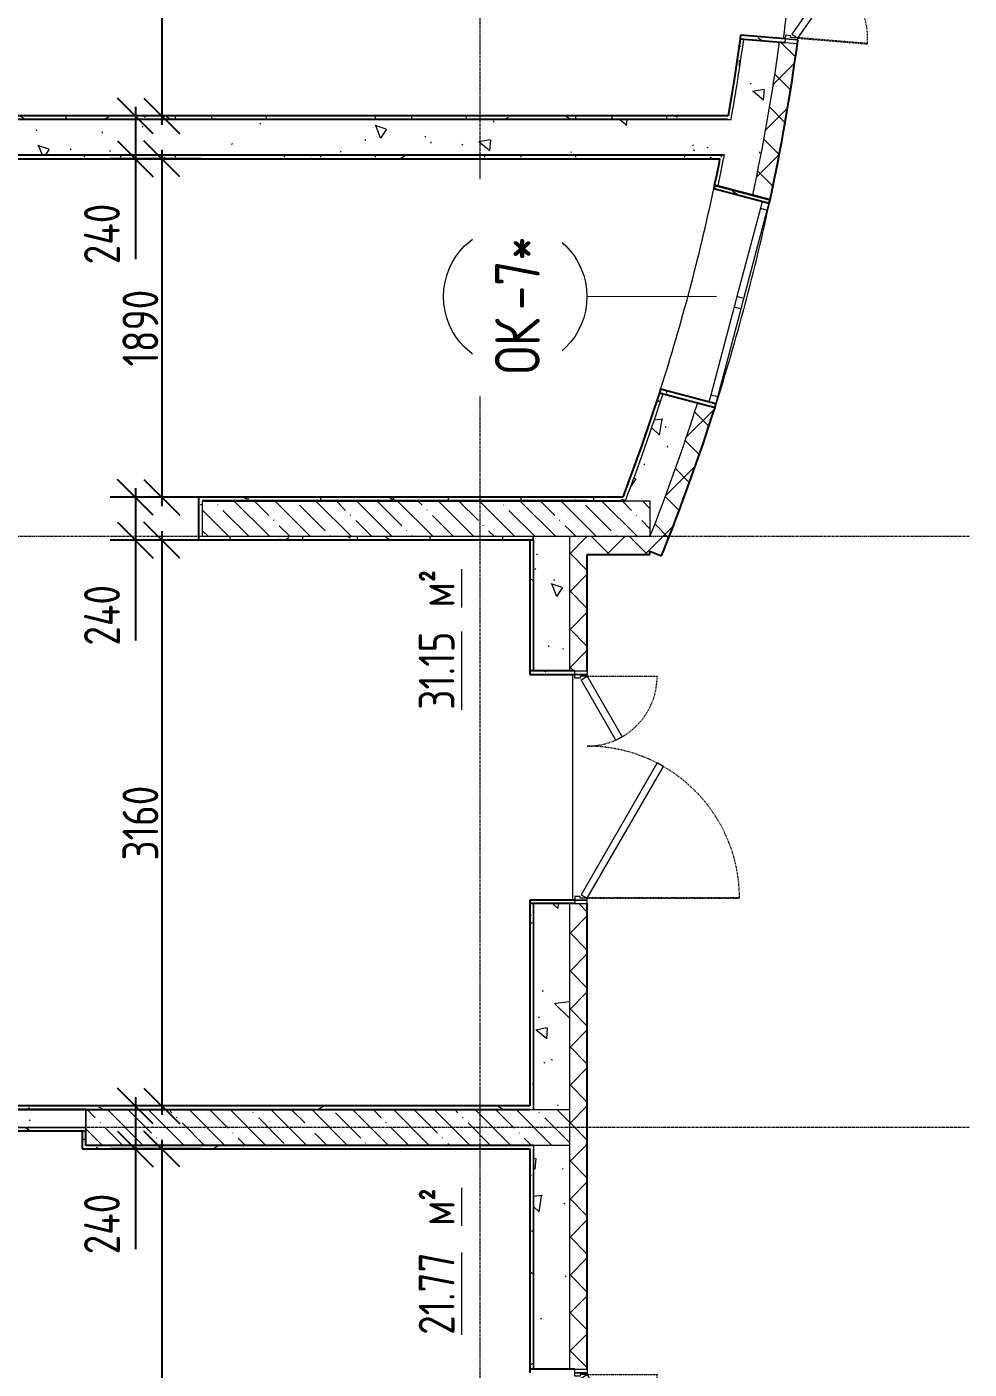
# Model space of a CAD drawing. Header units: millimetres. Extents: x -11854 to 4360091, y -19344 to 4989148.
# Drawn here: x 19633 to 24894, y 46212 to 53710 of the extents above; entities that cross this region are included whole.
import ezdxf

# ---------------------------------------------------------------- set-up
doc = ezdxf.new("R2010")
doc.units = ezdxf.units.MM
doc.linetypes.add('Линия сетки', pattern=[22.225, 12.7, -3.175, 3.175, -3.175])
doc.linetypes.add('Штрих', pattern=[6.35, 3.175, -3.175])
doc.layers.get('0').update_dxf_attribs({"color": 254})
doc.layers.get('Defpoints').update_dxf_attribs({"color": 254})
for name, color, linetype, lineweight in [('A-ANNO-DIMS', 254, 'Continuous', 9), ('A-AREA-IDEN', 254, 'Continuous', 9), ('A-DOOR', 254, 'Continuous', 9), ('A-DOOR-FRAM', 254, 'Continuous', 18), ('A-FLOR', 254, 'Continuous', 9), ('A-GLAZ', 254, 'Continuous', 9), ('A-GLAZ-IDEN', 254, 'Continuous', 9), ('A-WALL', 254, 'Continuous', 9), ('S-GRID', 254, 'Continuous', 9)]:
    doc.layers.add(name, color=color, linetype=linetype, lineweight=lineweight)
doc.styles.add('ISOCPEUR', font='isocpeur.ttf', dxfattribs={"width": 0.8, "height": 200})
doc.styles.add('ISOCPEUR_1', font='isocpeur.ttf', dxfattribs={"width": 0.8, "height": 250})
doc.styles.add('ISOCPEUR_B', font='', dxfattribs={"width": 0.8, "height": 200})
doc.styles.add('ISOCPEUR_B_1', font='', dxfattribs={"width": 0.8, "height": 200})
doc.styles.get('ISOCPEUR_B').set_extended_font_data('ISOCPEUR', bold=True)
doc.styles.get('ISOCPEUR_B_1').set_extended_font_data('ISOCPEUR', bold=True)
doc.dimstyles.new('2_0_мм_ISOCPEUR', dxfattribs={"dimscale": 304.8, "dimtxt": 199.196235, "dimasz": 0.656168, "dimexe": 0.459318, "dimexo": 0.625, "dimgap": 0.065617, "dimtad": 1, "dimdec": 0, "dimtxsty": 'ISOCPEUR', "dimblk1": 'OBLIQUE', "dimblk2": 'OBLIQUE', "dimsah": 1, "dimcen": 2.5, "dimdle": 0.164042, "dimazin": 3, "dimtfac": 1, "dimtix": 1, "dimtmove": 0, "dimatfit": 3, "dimfxl": 0.787402, "dimfxlon": 1, "dimtvp": 1, "dimarcsym": 2})
doc.dimstyles.new('2_0_мм_ISOCPEUR_1', dxfattribs={"dimscale": 304.8, "dimtxt": 199.196235, "dimasz": 0.656168, "dimexe": 0.459318, "dimexo": 0.625, "dimgap": 0.065617, "dimtad": 1, "dimdec": 0, "dimtxsty": 'ISOCPEUR', "dimblk1": 'OBLIQUE', "dimblk2": 'OBLIQUE', "dimsah": 1, "dimcen": 2.5, "dimdle": 0.164042, "dimazin": 3, "dimtfac": 1, "dimtix": 1, "dimtmove": 1, "dimatfit": 3, "dimfxl": 0.787402, "dimfxlon": 1, "dimtvp": 1, "dimarcsym": 2})
pattern_1 = [(140, (23408.74, 513535.3), (63.7558, 728.7365), [76.2, -838.2]), (85, (23408.74, 513535.3), (-764.2276, -140.9716), [60.96, -670.56]), (190.451, (23414.05, 513596.05), (-700.4668, 587.77), [64.76, -712.36]), (136.184, (23205.5, 513535.3), (168.171, 1084.3162), [114.3, -1257.3]), (186.636, (23219.6, 513625.7), (-989.7098, 949.61), [97.14, -1068.54]), (81.184, (23205.5, 513535.3), (-989.7012, 949.6206), [91.44, -1005.84]), (111, (23256.34, 513636.9), (409.0606, 606.4579), [76.2, -838.2]), (56, (23256.34, 513636.9), (-736.7529, 247.2083), [60.96, -670.56]), (161.451, (23290.4, 513687.46), (-327.6855, 853.6683), [64.76, -712.36]), (127.5, (23408.74, 513535.32), (-338.22012, 12.3547), [6.706, -655.726, 6.706, -674.014, -673.1]), (127.5, (23408.74, 513535.32), (-338.22012, 12.3547), [-1343.152, 6.706, -666.394]), (97.5, (23408.74, 513535.32), (-400.72213, 267.27887), [6.706, -381.406, 6.706, -640.486, -256.54]), (97.5, (23408.74, 513535.32), (-400.72213, 267.27887), [-1035.304, 6.706, -249.834]), (57.5, (23408.74, 513308.76), (22.91534, 542.36333), [6.706, -247.294, 6.706, -1837.334]), (57.5, (23408.74, 513308.76), (22.91534, 542.36333), [-260.706, -785.774, 6.706, -1044.854]), (47.5, (23408.74, 513207.16), (-101.7071, 592.51696), [6.706, -323.494, 6.706, -1266.342]), (47.5, (23408.74, 513207.16), (-101.7071, 592.51696), [-336.906, -519.582, 6.706, -740.054])]
pattern_2 = [(135, (23408.74, 513535.32), (-106.066017, -106.066017), []), (225, (23408.74, 513535.32), (106.066017, -106.066017), [])]
pattern_3 = [(135, (23408.74, 513535.32), (-114.04925, -114.04925), []), (135, (23408.74, 513649.37), (-114.04925, -114.04925), [201.612, -40.322, 3.353, -36.97])]
pattern_4 = [(90, (23408.74, 513535.32), (-101.6, 406.4), [33.528, -271.272, 33.528, -271.272, -1625.6]), (90, (23408.74, 513535.32), (-101.6, 406.4), [-609.6, 33.528, -576.072, 33.528, -271.272, -711.2]), (90, (23408.74, 513535.32), (-101.6, 406.4), [-1524, 33.528, -169.672, 33.528, -474.472]), (210, (23357.94, 513687.72), (-301.152724, -291.18818), [33.528, -271.272, 33.528, -1896.872]), (210, (23357.94, 513687.72), (-301.152724, -291.18818), [-338.328, -271.272, 33.528, -576.072, -1016]), (210, (23357.94, 513687.72), (-301.152724, -291.18818), [-1219.2, 33.528, -271.272, 33.528, -677.672]), (210, (23357.94, 513687.72), (-301.152724, -291.18818), [-1557.528, -169.672, 33.528, -474.472]), (330, (23154.74, 513738.52), (402.752724, -115.21182), [33.528, -271.272, 33.528, -1896.872]), (330, (23154.74, 513738.52), (402.752724, -115.21182), [-338.328, -271.272, 33.528, -576.072, -1016]), (330, (23154.74, 513738.52), (402.752724, -115.21182), [-1219.2, 33.528, -271.272, 33.528, -677.672]), (330, (23154.74, 513738.52), (402.752724, -115.21182), [-1557.528, -169.672, 33.528, -474.472])]

# ---------------------------------------------------------------- blocks, each defined once
blk = doc.blocks.new('Окно 1800х800 - ОК 1200Х1800_ОК-3_1 _ВНУТРЕННИЕ ОКНА_ EI 31-7441161-1Д')
at = {"layer": 'A-GLAZ', "lineweight": 18}
for p, q in [((-415, 150), (-455, 150)), ((-415, 110), (-415, 150)), ((705, 150), (665, 150)), ((665, 150), (665, 110)), ((-455, 110), (-415, 110)), ((665, 110), (705, 110))]:
    blk.add_line(p, q, dxfattribs=at)
at = {"layer": 'A-GLAZ'}
for p, q in [((-415, 110), (-415, 150)), ((95, 150), (-415, 150)), ((155, 150), (95, 150)), ((95, 150), (95, 110)), ((665, 150), (155, 150)), ((155, 110), (155, 150)), ((665, 150), (665, 110)), ((-415, 110), (95, 110)), ((95, 110), (155, 110)), ((155, 110), (665, 110))]:
    blk.add_line(p, q, dxfattribs=at)
blk = doc.blocks.new('Дверь_Двупольная_внутренняя ПВХ профиль - Дверной блок наружный металлический остекленный ДНМО 24х13 Л-6073768-1Д')
at = {"layer": 'A-DOOR', "linetype": 'Штрих'}
for p, q in [((618, 1000), (618, 150)), ((-618, 540), (-618, 150))]:
    blk.add_line(p, q, dxfattribs=at)
at = {"layer": 'A-DOOR'}
for p, q in [((620, 1000), (618, 1000)), ((-620, 540), (-618, 540)), ((-650, 150), (-630, 150)), ((-650, 80), (-650, 150)), ((-630, 150), (-630, 80)), ((-618, 150), (-620, 150)), ((618, 150), (620, 150)), ((650, 150), (630, 150)), ((630, 150), (630, 80)), ((650, 80), (650, 150)), ((-630, 80), (-650, 80)), ((630, 80), (650, 80))]:
    blk.add_line(p, q, dxfattribs=at)
at = {"layer": 'A-DOOR', "linetype": 'Штрих', "lineweight": 18}
for p, q in [((620, 150), (620, 1000)), ((-620, 150), (-620, 540))]:
    blk.add_line(p, q, dxfattribs=at)
at = {"layer": 'A-DOOR', "lineweight": 18}
for p, q in [((-116.1, 575), (-136.1, 540.4)), ((-136.1, 540.4), (600, 115.4)), ((620, 150), (-116.1, 575)), ((-620, 150), (-282.3, 345)), ((-262.3, 310.4), (-600, 115.4)), ((-282.3, 345), (-262.3, 310.4)), ((-600, 115.4), (-620, 150)), ((600, 115.4), (620, 150))]:
    blk.add_line(p, q, dxfattribs=at)
at = {"layer": 'A-DOOR', "linetype": 'Штрих'}
for centre, radius, start, end in [((620, 150), 850, 90, 180), ((-620, 150), 390, 360, 90)]:
    blk.add_arc(centre, radius, start, end, dxfattribs=at)
at = {"layer": 'A-DOOR-FRAM'}
for p, q in [((-630, 150), (-620, 150)), ((-630, 80), (-630, 150)), ((-620, 150), (-620, 110)), ((630, 150), (620, 150)), ((620, 150), (620, 110)), ((630, 80), (630, 150)), ((-610, 80), (-630, 80)), ((-620, 110), (-610, 110)), ((-610, 110), (-610, 80)), ((620, 110), (610, 110)), ((610, 110), (610, 80)), ((610, 80), (630, 80))]:
    blk.add_line(p, q, dxfattribs=at)
blk = doc.blocks.new('Дверь_Двупольная_внутренняя ПВХ профиль - Дверной блок наружный металлический остекленный ДНМО 24х13-6796592-1Д')
at = {"layer": 'A-DOOR'}
for p, q in [((-630, -80), (-650, -80)), ((-650, -80), (-650, -150)), ((-630, -150), (-630, -80)), ((630, -150), (630, -80)), ((630, -80), (650, -80)), ((650, -80), (650, -150)), ((-650, -150), (-630, -150)), ((-618, -150), (-620, -150)), ((618, -150), (620, -150)), ((650, -150), (630, -150)), ((-620, -540), (-618, -540)), ((620, -1000), (618, -1000))]:
    blk.add_line(p, q, dxfattribs=at)
at = {"layer": 'A-DOOR', "lineweight": 18}
for p, q in [((-600, -115.4), (-620, -150)), ((-262.3, -310.4), (-600, -115.4)), ((-136.1, -540.4), (600, -115.4)), ((600, -115.4), (620, -150)), ((-620, -150), (-282.3, -345)), ((620, -150), (-116.1, -575)), ((-282.3, -345), (-262.3, -310.4)), ((-116.1, -575), (-136.1, -540.4))]:
    blk.add_line(p, q, dxfattribs=at)
at = {"layer": 'A-DOOR', "linetype": 'Штрих', "lineweight": 18}
for p, q in [((-620, -150), (-620, -540)), ((620, -150), (620, -1000))]:
    blk.add_line(p, q, dxfattribs=at)
at = {"layer": 'A-DOOR', "linetype": 'Штрих'}
for p, q in [((-618, -540), (-618, -150)), ((618, -1000), (618, -150))]:
    blk.add_line(p, q, dxfattribs=at)
for centre, radius, start, end in [((-620, -150), 390, 270, 0), ((620, -150), 850, 180, 270)]:
    blk.add_arc(centre, radius, start, end, dxfattribs=at)
at = {"layer": 'A-DOOR-FRAM'}
for p, q in [((-630, -80), (-630, -150)), ((-610, -80), (-630, -80)), ((-620, -150), (-620, -110)), ((-620, -110), (-610, -110)), ((-610, -110), (-610, -80)), ((610, -80), (630, -80)), ((610, -110), (610, -80)), ((620, -110), (610, -110)), ((620, -150), (620, -110)), ((630, -80), (630, -150)), ((-630, -150), (-620, -150)), ((630, -150), (620, -150))]:
    blk.add_line(p, q, dxfattribs=at)
blk = doc.blocks.new('_Oblique')
at = {"color": 0, "linetype": 'ByBlock', "lineweight": -2}
blk.add_line((-0.5, -0.5), (0.5, 0.5), dxfattribs=at)
blk = doc.blocks.new('*D674')
at = {"layer": 'A-ANNO-DIMS', "color": 0, "lineweight": -2, "transparency": 16777216}
for p, q in [((20387.2, 55292.4), (20387.2, 53162.4)), ((20608.1, 55242.4), (20247.2, 55242.4)), ((20608.1, 53212.4), (20247.2, 53212.4))]:
    blk.add_line(p, q, dxfattribs=at)
at = {"layer": 'Defpoints', "color": 0, "transparency": 16777216}
for p in [(20627.2, 55242.4), (20387.2, 53212.4), (20627.2, 53212.4)]:
    blk.add_point(p, dxfattribs=at)
at = {"layer": 'A-ANNO-DIMS', "color": 0, "lineweight": -2, "transparency": 16777216, "xscale": 200, "yscale": 200, "zscale": 200}
for p, rotation in [((20387.2, 55242.4), 90), ((20387.2, 53212.4), 270)]:
    blk.add_blockref('_Oblique', p, dxfattribs=dict(at, rotation=rotation))
at = {"layer": 'A-ANNO-DIMS', "color": 0, "transparency": 16777216, "insert": (20267.2, 54227.4), "char_height": 200, "width": 533.233, "attachment_point": 5, "rotation": 90, "style": 'ISOCPEUR'}
blk.add_mtext('\\A1;2030', dxfattribs=at)
blk = doc.blocks.new('*D675')
at = {"layer": 'A-ANNO-DIMS', "color": 0, "lineweight": -2, "transparency": 16777216}
for p, q in [((20239.2, 53262.4), (20239.2, 52972.4)), ((20608.1, 53212.4), (20099.2, 53212.4)), ((20608.1, 52972.4), (20099.2, 52972.4)), ((20239.2, 52972.4), (20239.2, 52412.4))]:
    blk.add_line(p, q, dxfattribs=at)
at = {"layer": 'Defpoints', "color": 0, "transparency": 16777216}
for p in [(20627.2, 53212.4), (20239.2, 52972.4), (20627.2, 52972.4)]:
    blk.add_point(p, dxfattribs=at)
at = {"layer": 'A-ANNO-DIMS', "color": 0, "lineweight": -2, "transparency": 16777216, "xscale": 200, "yscale": 200, "zscale": 200}
for p, rotation in [((20239.2, 53212.4), 90), ((20239.2, 52972.4), 270)]:
    blk.add_blockref('_Oblique', p, dxfattribs=dict(at, rotation=rotation))
at = {"layer": 'A-ANNO-DIMS', "color": 0, "transparency": 16777216, "insert": (19952.6, 52383.3), "char_height": 200, "width": 418.312, "attachment_point": 1, "rotation": 90, "line_spacing_factor": 1.149209, "style": 'ISOCPEUR'}
blk.add_mtext('\\A1;240', dxfattribs=at)
blk = doc.blocks.new('*D676')
at = {"layer": 'A-ANNO-DIMS', "color": 0, "lineweight": -2, "transparency": 16777216}
for p, q in [((20387.2, 53022.4), (20387.2, 51032.4)), ((20608.1, 52972.4), (20247.2, 52972.4)), ((20608.1, 51082.4), (20247.2, 51082.4))]:
    blk.add_line(p, q, dxfattribs=at)
at = {"layer": 'Defpoints', "color": 0, "transparency": 16777216}
for p in [(20627.2, 52972.4), (20387.2, 51082.4), (20627.2, 51082.4)]:
    blk.add_point(p, dxfattribs=at)
at = {"layer": 'A-ANNO-DIMS', "color": 0, "lineweight": -2, "transparency": 16777216, "xscale": 200, "yscale": 200, "zscale": 200}
for p, rotation in [((20387.2, 52972.4), 90), ((20387.2, 51082.4), 270)]:
    blk.add_blockref('_Oblique', p, dxfattribs=dict(at, rotation=rotation))
at = {"layer": 'A-ANNO-DIMS', "color": 0, "transparency": 16777216, "insert": (20267.2, 52027.4), "char_height": 200, "width": 496.458, "attachment_point": 5, "rotation": 90, "style": 'ISOCPEUR'}
blk.add_mtext('\\A1;1890', dxfattribs=at)
blk = doc.blocks.new('*D677')
at = {"layer": 'A-ANNO-DIMS', "color": 0, "lineweight": -2, "transparency": 16777216}
for p, q in [((20608.1, 51082.4), (20099.2, 51082.4)), ((20239.2, 51132.4), (20239.2, 50842.4)), ((20608.1, 50842.4), (20099.2, 50842.4)), ((20239.2, 50842.4), (20239.2, 50282.4))]:
    blk.add_line(p, q, dxfattribs=at)
at = {"layer": 'Defpoints', "color": 0, "transparency": 16777216}
for p in [(20627.2, 51082.4), (20239.2, 50842.4), (20627.2, 50842.4)]:
    blk.add_point(p, dxfattribs=at)
at = {"layer": 'A-ANNO-DIMS', "color": 0, "lineweight": -2, "transparency": 16777216, "xscale": 200, "yscale": 200, "zscale": 200}
for p, rotation in [((20239.2, 51082.4), 90), ((20239.2, 50842.4), 270)]:
    blk.add_blockref('_Oblique', p, dxfattribs=dict(at, rotation=rotation))
at = {"layer": 'A-ANNO-DIMS', "color": 0, "transparency": 16777216, "insert": (19952.6, 50253.3), "char_height": 200, "width": 418.312, "attachment_point": 1, "rotation": 90, "line_spacing_factor": 1.149209, "style": 'ISOCPEUR'}
blk.add_mtext('\\A1;240', dxfattribs=at)
blk = doc.blocks.new('*D678')
at = {"layer": 'A-ANNO-DIMS', "color": 0, "lineweight": -2, "transparency": 16777216}
for p, q in [((20608.1, 50842.4), (20247.2, 50842.4)), ((20387.2, 50892.4), (20387.2, 47632.4)), ((20608.1, 47682.4), (20247.2, 47682.4))]:
    blk.add_line(p, q, dxfattribs=at)
at = {"layer": 'Defpoints', "color": 0, "transparency": 16777216}
for p in [(20627.2, 50842.4), (20387.2, 47682.4), (20627.2, 47682.4)]:
    blk.add_point(p, dxfattribs=at)
at = {"layer": 'A-ANNO-DIMS', "color": 0, "lineweight": -2, "transparency": 16777216, "xscale": 200, "yscale": 200, "zscale": 200}
for p, rotation in [((20387.2, 50842.4), 90), ((20387.2, 47682.4), 270)]:
    blk.add_blockref('_Oblique', p, dxfattribs=dict(at, rotation=rotation))
at = {"layer": 'A-ANNO-DIMS', "color": 0, "transparency": 16777216, "insert": (20267.2, 49262.4), "char_height": 200, "width": 496.458, "attachment_point": 5, "rotation": 90, "style": 'ISOCPEUR'}
blk.add_mtext('\\A1;3160', dxfattribs=at)
blk = doc.blocks.new('*D679')
at = {"layer": 'A-ANNO-DIMS', "color": 0, "lineweight": -2, "transparency": 16777216}
for p, q in [((20239.2, 47732.4), (20239.2, 47442.4)), ((20608.1, 47682.4), (20099.2, 47682.4)), ((20608.1, 47442.4), (20099.2, 47442.4)), ((20239.2, 47442.4), (20239.2, 46882.4))]:
    blk.add_line(p, q, dxfattribs=at)
at = {"layer": 'Defpoints', "color": 0, "transparency": 16777216}
for p in [(20627.2, 47682.4), (20239.2, 47442.4), (20627.2, 47442.4)]:
    blk.add_point(p, dxfattribs=at)
at = {"layer": 'A-ANNO-DIMS', "color": 0, "lineweight": -2, "transparency": 16777216, "xscale": 200, "yscale": 200, "zscale": 200}
for p, rotation in [((20239.2, 47682.4), 90), ((20239.2, 47442.4), 270)]:
    blk.add_blockref('_Oblique', p, dxfattribs=dict(at, rotation=rotation))
at = {"layer": 'A-ANNO-DIMS', "color": 0, "transparency": 16777216, "insert": (19952.6, 46853.3), "char_height": 200, "width": 418.312, "attachment_point": 1, "rotation": 90, "line_spacing_factor": 1.149209, "style": 'ISOCPEUR'}
blk.add_mtext('\\A1;240', dxfattribs=at)
blk = doc.blocks.new('*D680')
at = {"layer": 'A-ANNO-DIMS', "color": 0, "lineweight": -2, "transparency": 16777216}
for p, q in [((20387.2, 47492.4), (20387.2, 43332.4)), ((20608.1, 47442.4), (20247.2, 47442.4)), ((20608.1, 43382.4), (20247.2, 43382.4))]:
    blk.add_line(p, q, dxfattribs=at)
at = {"layer": 'Defpoints', "color": 0, "transparency": 16777216}
for p in [(20627.2, 47442.4), (20387.2, 43382.4), (20627.2, 43382.4)]:
    blk.add_point(p, dxfattribs=at)
at = {"layer": 'A-ANNO-DIMS', "color": 0, "lineweight": -2, "transparency": 16777216, "xscale": 200, "yscale": 200, "zscale": 200}
for p, rotation in [((20387.2, 47442.4), 90), ((20387.2, 43382.4), 270)]:
    blk.add_blockref('_Oblique', p, dxfattribs=dict(at, rotation=rotation))
at = {"layer": 'A-ANNO-DIMS', "color": 0, "transparency": 16777216, "insert": (20267.2, 45412.4), "char_height": 200, "width": 551.62, "attachment_point": 5, "rotation": 90, "style": 'ISOCPEUR'}
blk.add_mtext('\\A1;4060', dxfattribs=at)
blk = doc.blocks.new('Марка окна - Марка окна-2857-1Д')
at = {"layer": 'A-GLAZ-IDEN'}
blk.add_circle((0, 0), 4.001, dxfattribs=at)

msp = doc.modelspace()

# ---------------------------------------------------------------- hatches: boundary and pattern name
at = {"layer": 'A-WALL'}
h = msp.add_hatch(dxfattribs=at)
h.set_pattern_fill('FP_2', color=8, angle=90, style=0, pattern_type=2)
h.set_pattern_definition(pattern_1)
h.paths.add_polyline_path([(23947.8, 55262.4), (23947.4, 55262.4), (23947.7, 55212.4)])
h.paths.add_polyline_path([(23947.4, 55162.4), (23747.4, 55162.4), (23745.7, 55039.9), (23743.3, 54937.4), (23942.9, 54920.8), (23945.8, 55041.6)])
h.paths.add_polyline_path([(23835.6, 53625.3), (23636, 53641.8), (23614.2, 53491.7), (23589.3, 53335.3), (23546.5, 53092.3), (23508.2, 52896.8), (23492.5, 52821.3), (23686.1, 52769.9), (23742.8, 53053.8), (23792.7, 53339)])
h.paths.add_polyline_path([(23378.5, 51610), (23184.9, 51661.4), (23084, 51360.5), (22975.1, 51062.4), (23112, 51062.4), (23112, 50862.4), (23206.3, 51109.6), (23295.2, 51358.9), (23337.4, 51486.4)])
h = msp.add_hatch(dxfattribs=at)
h.set_pattern_fill('FP_1', color=8, angle=90, style=0, pattern_type=2)
h.set_pattern_definition(pattern_2)
h.paths.add_polyline_path([(24047.8, 55262.4), (23947.8, 55262.4), (23947.4, 55162.4), (23945.8, 55041.6), (23942.9, 54920.8), (24042.7, 54912.5), (24046.5, 55087.5)])
h.paths.add_polyline_path([(23935.4, 53617), (23835.6, 53625.3), (23792, 53335.3), (23742.8, 53053.8), (23686.1, 52769.9), (23782.9, 52744.3), (23840.8, 53033.9), (23893.2, 53335.3)])
h.paths.add_polyline_path([(23475.2, 51584.4), (23378.5, 51610), (23295.2, 51358.9), (23206.3, 51109.6), (23112, 50862.2), (23112, 50781), (23176.9, 50754.9), (23283.1, 51029), (23382.5, 51305.5)])
h = msp.add_hatch(dxfattribs=at)
h.set_pattern_fill('FP_5', color=8, angle=90, style=0, pattern_type=2)
h.set_pattern_definition(pattern_4)
h.paths.add_polyline_path([(23747.2, 55142.4), (23727.2, 55142.4), (23723.4, 54939), (23743.3, 54937.4), (23745.7, 55039.9)])
h.paths.add_polyline_path([(23636, 53641.8), (23616, 53643.4), (23584, 53427.6), (23544.5, 53192.4), (23564.8, 53192.4), (23602.6, 53416.8)])
h = msp.add_hatch(dxfattribs=at)
h.set_pattern_fill('FP_5', color=8, angle=90, style=0, pattern_type=2)
h.set_pattern_definition(pattern_4)
h.paths.add_polyline_path([(23937.1, 53636.9), (23936.6, 53637), (23937, 53636.8)])
h.paths.add_polyline_path([(23866.9, 53642.7), (23617.7, 53663.4), (23616, 53643.4), (23865.2, 53622.8), (23866.4, 53637)])
h = msp.add_hatch(dxfattribs=at)
h.set_pattern_fill('FP_2', color=8, angle=90, style=0, pattern_type=2)
h.set_pattern_definition(pattern_1)
h.paths.add_polyline_path([(23564.8, 53192.4), (16062, 53192.4), (16062, 52992.4), (23527.4, 52992.4), (23546.5, 53092.3)])
h = msp.add_hatch(dxfattribs=at)
h.set_pattern_fill('FP_5', color=8, angle=90, style=0, pattern_type=2)
h.set_pattern_definition(pattern_4)
h.paths.add_polyline_path([(23548.1, 53212.4), (16082, 53212.4), (16082, 53192.4), (23544.5, 53192.4), (23546.3, 53202.4)])
h = msp.add_hatch(dxfattribs=at)
h.set_pattern_fill('FP_5', color=8, angle=90, style=0, pattern_type=2)
h.set_pattern_definition(pattern_4)
h.paths.add_polyline_path([(23527.4, 52992.4), (16082, 52992.4), (16082, 52972.4), (23523.5, 52972.4), (23525.4, 52982.4)])
h = msp.add_hatch(dxfattribs=at)
h.set_pattern_fill('FP_5', color=8, angle=90, style=0, pattern_type=2)
h.set_pattern_definition(pattern_4)
h.paths.add_polyline_path([(23523.5, 52972.4), (23503.1, 52972.4), (23473.2, 52826.4), (23492.5, 52821.3), (23508.2, 52896.8)])
h.paths.add_polyline_path([(23184.9, 51661.4), (23165.6, 51666.5), (23067.2, 51373.1), (22956.4, 51069.6), (22975.1, 51062.4), (23084, 51360.5)])
h = msp.add_hatch(dxfattribs=at)
h.set_pattern_fill('FP_5', color=8, angle=90, style=0, pattern_type=2)
h.set_pattern_definition(pattern_4)
h.paths.add_polyline_path([(23782.9, 52744.3), (23473.2, 52826.4), (23468.1, 52807.1), (23777.8, 52724.9)])
h = msp.add_hatch(dxfattribs=at)
h.set_pattern_fill('FP_5', color=8, angle=90, style=0, pattern_type=2)
h.set_pattern_definition(pattern_4)
h.paths.add_polyline_path([(23480.4, 51603.7), (23170.7, 51685.8), (23165.6, 51666.5), (23475.2, 51584.4)])
h = msp.add_hatch(dxfattribs=at)
h.set_pattern_fill('FP_5', color=8, angle=90, style=0, pattern_type=2)
h.set_pattern_definition(pattern_4)
h.paths.add_polyline_path([(22961.3, 51082.4), (20592, 51082.4), (20592, 51062.4), (22953.6, 51062.4), (22958.8, 51076)])
h = msp.add_hatch(dxfattribs=at)
h.set_pattern_fill('FP_5', color=8, angle=90, style=0, pattern_type=2)
h.set_pattern_definition(pattern_4)
h.paths.add_polyline_path([(20612, 51062.4), (20592, 51062.4), (20592, 50842.4), (20612, 50842.4), (20612, 50862.4)])
h = msp.add_hatch(dxfattribs=at)
h.set_pattern_fill('FP_3', color=8, angle=90, style=0, pattern_type=2)
h.set_pattern_definition(pattern_3)
h.paths.add_polyline_path([(22662, 51062.4), (20612, 51062.4), (20612, 50862.4), (22662, 50862.4)])
h = msp.add_hatch(dxfattribs=at)
h.set_pattern_fill('FP_3', color=8, angle=90, style=0, pattern_type=2)
h.set_pattern_definition(pattern_3)
h.paths.add_polyline_path([(23112, 51062.4), (22662, 51062.4), (22662, 50862.4), (23112, 50862.4), (23112, 50960)])
h = msp.add_hatch(dxfattribs=at)
h.set_pattern_fill('FP_5', color=8, angle=90, style=0, pattern_type=2)
h.set_pattern_definition(pattern_4)
h.paths.add_polyline_path([(22462, 50842.4), (22462, 50862.4), (20612, 50862.4), (20612, 50842.4)])
h = msp.add_hatch(dxfattribs=at)
h.set_pattern_fill('FP_5', color=8, angle=90, style=0, pattern_type=2)
h.set_pattern_definition(pattern_4)
h.paths.add_polyline_path([(22462, 47662.4), (22462, 48812.4), (22442, 48812.4), (22442, 47662.4)])
h.paths.add_polyline_path([(22462, 50112.4), (22462, 50842.4), (22442, 50842.4), (22442, 50112.4)])
h = msp.add_hatch(dxfattribs=at)
h.set_pattern_fill('FP_2', color=8, angle=90, style=0, pattern_type=2)
h.set_pattern_definition(pattern_1)
h.paths.add_polyline_path([(22662, 50862.4), (22462, 50862.4), (22462, 50112.4), (22662, 50112.4), (22662, 50696.1)])
h.paths.add_polyline_path([(22662, 48812.4), (22462, 48812.4), (22462, 47662.4), (22662, 47662.4)])
h = msp.add_hatch(dxfattribs=at)
h.set_pattern_fill('FP_1', color=8, angle=90, style=0, pattern_type=2)
h.set_pattern_definition(pattern_2)
h.paths.add_polyline_path([(22762, 50862.4), (22662, 50862.4), (22662, 50112.4), (22762, 50112.4), (22762, 50762.4)])
h.paths.add_polyline_path([(22762, 48812.4), (22662, 48812.4), (22662, 47462.4), (22762, 47462.4), (22762, 47662.4)])
h = msp.add_hatch(dxfattribs=at)
h.set_pattern_fill('FP_1', color=8, angle=90, style=0, pattern_type=2)
h.set_pattern_definition(pattern_2)
h.paths.add_polyline_path([(23112, 50862.4), (22762, 50862.4), (22762, 50762.4), (23112, 50762.4), (23112, 50862.2)])
h = msp.add_hatch(dxfattribs=at)
h.set_pattern_fill('FP_5', color=8, angle=90, style=0, pattern_type=2)
h.set_pattern_definition(pattern_4)
h.paths.add_polyline_path([(22692, 50112.4), (22442, 50112.4), (22442, 50092.4), (22692, 50092.4)])
h = msp.add_hatch(dxfattribs=at)
h.set_pattern_fill('FP_5', color=8, angle=90, style=0, pattern_type=2)
h.set_pattern_definition(pattern_4)
h.paths.add_polyline_path([(22692, 48832.4), (22442, 48832.4), (22442, 48812.4), (22692, 48812.4)])
h = msp.add_hatch(dxfattribs=at)
h.set_pattern_fill('FP_2', color=8, angle=90, style=0, pattern_type=2)
h.set_pattern_definition(pattern_1)
h.paths.add_polyline_path([(19962, 47562.4), (19962, 47662.4), (17762, 47662.4), (17762, 47562.4), (19027.3, 47562.4)])
h = msp.add_hatch(dxfattribs=at)
h.set_pattern_fill('FP_5', color=8, angle=90, style=0, pattern_type=2)
h.set_pattern_definition(pattern_4)
h.paths.add_polyline_path([(22442, 47682.4), (18137, 47682.4), (18137, 47662.4), (22442, 47662.4)])
h = msp.add_hatch(dxfattribs=at)
h.set_pattern_fill('FP_3', color=8, angle=90, style=0, pattern_type=2)
h.set_pattern_definition(pattern_3)
h.paths.add_polyline_path([(22662, 47662.4), (19962, 47662.4), (19962, 47462.4), (22662, 47462.4)])
h = msp.add_hatch(dxfattribs=at)
h.set_pattern_fill('FP_5', color=8, angle=90, style=0, pattern_type=2)
h.set_pattern_definition(pattern_4)
h.paths.add_polyline_path([(19962, 47562.4), (17782, 47562.4), (17782, 47542.4), (19962, 47542.4)])
h = msp.add_hatch(dxfattribs=at)
h.set_pattern_fill('FP_5', color=8, angle=90, style=0, pattern_type=2)
h.set_pattern_definition(pattern_4)
h.paths.add_polyline_path([(19962, 47442.4), (19962, 47542.4), (19942, 47542.4), (19942, 47442.4)])
h = msp.add_hatch(dxfattribs=at)
h.set_pattern_fill('FP_5', color=8, angle=90, style=0, pattern_type=2)
h.set_pattern_definition(pattern_4)
h.paths.add_polyline_path([(22462, 47462.4), (19962, 47462.4), (19962, 47442.4), (22462, 47442.4)])
h = msp.add_hatch(dxfattribs=at)
h.set_pattern_fill('FP_2', color=8, angle=90, style=0, pattern_type=2)
h.set_pattern_definition(pattern_1)
h.paths.add_polyline_path([(22662, 47462.4), (22462, 47462.4), (22462, 46212.4), (22662, 46212.4)])
h.paths.add_polyline_path([(22662, 44912.4), (22462, 44912.4), (22462, 43362.4), (22662, 43362.4)])
h = msp.add_hatch(dxfattribs=at)
h.set_pattern_fill('FP_1', color=8, angle=90, style=0, pattern_type=2)
h.set_pattern_definition(pattern_2)
h.paths.add_polyline_path([(22762, 47462.4), (22662, 47462.4), (22662, 46212.4), (22762, 46212.4)])
h.paths.add_polyline_path([(22762, 44912.4), (22662, 44912.4), (22662, 43162.4), (22762, 43162.4)])
h = msp.add_hatch(dxfattribs=at)
h.set_pattern_fill('FP_5', color=8, angle=90, style=0, pattern_type=2)
h.set_pattern_definition(pattern_4)
h.paths.add_polyline_path([(22462, 47442.4), (22442, 47442.4), (22442, 46212.4), (22462, 46212.4)])
h.paths.add_polyline_path([(22462, 43362.4), (22462, 44912.4), (22442, 44912.4), (22442, 43362.4)])

# ---------------------------------------------------------------- linework, layer by layer
at = {"layer": 'A-FLOR', "color": 8}
msp.add_line((22680.3, 50092.4), (22680.3, 48832.4), dxfattribs=at)
msp.add_arc((11902.7, 55256.9), 12063.2, 352.31342, 358.30109, dxfattribs=at)
at = {"layer": 'A-GLAZ-IDEN', "color": 8}
msp.add_line((23483.7, 52202.9), (22760.1, 52202), dxfattribs=at)
at = {"layer": 'A-WALL', "color": 8, "lineweight": 25}
for p, q in [((23617.7, 53663.4), (23616, 53643.4)), ((23616, 53643.4), (23865.2, 53622.8)), ((23866.9, 53642.7), (23617.7, 53663.4)), ((23935.4, 53617), (23937.1, 53636.9)), ((23548.1, 53212.4), (16082, 53212.4)), ((23544.5, 53192.4), (16082, 53192.4)), ((23527.4, 52992.4), (16082, 52992.4)), ((16082, 52972.4), (23503.1, 52972.4)), ((23473.2, 52826.4), (23468.1, 52807.1)), ((23468.1, 52807.1), (23777.8, 52724.9)), ((23473.2, 52826.4), (23782.9, 52744.3)), ((23782.9, 52744.3), (23473.2, 52826.4)), ((23777.8, 52724.9), (23782.9, 52744.3)), ((23170.7, 51685.8), (23165.6, 51666.5)), ((23165.6, 51666.5), (23475.2, 51584.4)), ((23480.4, 51603.7), (23170.7, 51685.8)), ((23475.2, 51584.4), (23480.4, 51603.7)), ((22961.3, 51082.4), (20592, 51082.4)), ((20592, 51082.4), (20592, 50842.4)), ((22762, 51062.4), (20612, 51062.4)), ((20612, 51062.4), (22975.1, 51062.4)), ((22956.4, 51069.6), (22975.1, 51062.4)), ((22462, 50842.4), (20592, 50842.4)), ((22442, 50842.4), (22442, 50092.4)), ((22762, 50762.4), (23112, 50762.4)), ((22762, 50112.4), (22762, 50762.4)), ((23112, 50781), (23176.9, 50754.9)), ((23112, 50762.4), (23112, 50781)), ((22692, 50112.4), (22442, 50112.4)), ((22442, 50092.4), (22692, 50092.4)), ((22442, 48832.4), (22442, 47682.4)), ((22692, 48832.4), (22442, 48832.4)), ((22692, 48812.4), (22442, 48812.4)), ((22762, 46212.4), (22762, 48812.4)), ((19962, 47662.4), (18137, 47662.4)), ((18137, 47662.4), (22442, 47662.4)), ((22442, 47682.4), (18157, 47682.4)), ((19962, 47542.4), (17782, 47542.4)), ((19942, 47542.4), (19942, 47442.4)), ((19962, 47462.4), (19962, 47542.4)), ((22462, 47462.4), (19962, 47462.4)), ((19942, 47442.4), (22442, 47442.4)), ((22442, 47442.4), (22442, 46212.4)), ((22692, 46212.4), (22442, 46212.4)), ((22442, 46212.4), (22442, 46192.4))]:
    msp.add_line(p, q, dxfattribs=at)
at = {"layer": 'A-WALL', "color": 8}
for p, q in [((23544.5, 53192.4), (23564.8, 53192.4)), ((23523.5, 52972.4), (23527.4, 52992.4)), ((20612, 51062.4), (20612, 50862.4)), ((22975.1, 51062.4), (23112, 51062.4)), ((23112, 51062.4), (23112, 50862.2)), ((22662, 50862.4), (20612, 50862.4)), ((22462, 50842.4), (22462, 50862.4)), ((22462, 50842.4), (22462, 50112.4)), ((22462, 50112.4), (22462, 50842.4)), ((23112, 50862.4), (22662, 50862.4)), ((22662, 50862.4), (22662, 50112.4)), ((22462, 48812.4), (22462, 47662.4)), ((22462, 47662.4), (22462, 48812.4)), ((22662, 48812.4), (22662, 46212.4)), ((19962, 47662.4), (19962, 47542.4)), ((19962, 47562.4), (19962, 47662.4)), ((22442, 47662.4), (22662, 47662.4)), ((17762, 47562.4), (19962, 47562.4)), ((19962, 47562.4), (17782, 47562.4)), ((19962, 47542.4), (19962, 47562.4)), ((22662, 47462.4), (22462, 47462.4)), ((22462, 47462.4), (22462, 46212.4)), ((22462, 46212.4), (22462, 47442.4))]:
    msp.add_line(p, q, dxfattribs=at)
at = {"layer": 'A-WALL', "color": 8, "lineweight": 25, "flags": 128}
for points in [[(23616, 53643.4), (23584, 53427.6), (23548.1, 53212.4)], [(23165.6, 51666.5), (23067.2, 51373.1), (22961.3, 51082.4)], [(22953.6, 51062.4), (22955, 51066), (22956.4, 51069.6)]]:
    msp.add_lwpolyline(points, dxfattribs=at)
at = {"layer": 'A-WALL', "color": 8}
for centre, radius, start, end in [((11947.9, 55262.4), 11799.9, 349.89666, 352.10598), ((11947.8, 55262.4), 11800, 349.89669, 352.10598), ((11947.8, 55262.4), 12000, 348.012, 352.15866), ((11949.4, 55262.1), 11798.3, 348.06059, 348.80986), ((11947.8, 55262.4), 11800, 348.06062, 348.80973), ((11947.8, 55262.4), 11780, 342.32381, 347.96822), ((11947.8, 55262.4), 12100, 342.30374, 347.9883), ((11947.8, 55262.4), 11800, 339.14951, 342.23141), ((11947.8, 55262.4), 11800, 339.14951, 342.23141), ((11947.8, 55262.4), 12000, 338.48976, 342.28003)]:
    msp.add_arc(centre, radius, start, end, dxfattribs=at)
at = {"layer": 'A-WALL', "color": 8, "lineweight": 25}
for radius, start, end in [(12100, 347.9883, 352.18434), (11780, 348.06557, 348.79049), (12100, 338.129, 342.30374)]:
    msp.add_arc((11947.8, 55262.4), radius, start, end, dxfattribs=at)
at = {"layer": 'S-GRID', "color": 8, "linetype": 'Линия сетки'}
for p, q in [((22162, 75548.5), (22162, 42182.4)), ((22162, 75548.5), (22162, 42182.4)), ((24894.1, 50862.4), (-496.2, 50862.4)), ((24894.1, 47562.4), (-496.2, 47562.4))]:
    msp.add_line(p, q, dxfattribs=at)

# ---------------------------------------------------------------- block references
at = {"layer": 'A-DOOR', "color": 8}
for name, p, rotation in [('Дверь_Двупольная_внутренняя ПВХ профиль - Дверной блок наружный металлический остекленный ДНМО 24х13-6796592-1Д', (23839.1, 54277.2), 85.2636971696911), ('Дверь_Двупольная_внутренняя ПВХ профиль - Дверной блок наружный металлический остекленный ДНМО 24х13 Л-6073768-1Д', (22612, 49462.4), 270), ('Дверь_Двупольная_внутренняя ПВХ профиль - Дверной блок наружный металлический остекленный ДНМО 24х13 Л-6073768-1Д', (22612, 45562.4), 270)]:
    msp.add_blockref(name, p, dxfattribs=dict(at, rotation=rotation))
at = {"layer": 'A-GLAZ', "color": 8, "rotation": 255.1460164992778}
msp.add_blockref('Окно 1800х800 - ОК 1200Х1800_ОК-3_1 _ВНУТРЕННИЕ ОКНА_ EI 31-7441161-1Д', (23515.8, 52323.7), dxfattribs=at)
at = {"layer": 'A-GLAZ-IDEN', "color": 8, "xscale": 99.99999999999991, "yscale": 99.99999999999991, "zscale": 99.99999999999991, "rotation": 90}
msp.add_blockref('Марка окна - Марка окна-2857-1Д', (22360, 52202.9), dxfattribs=at)

# ---------------------------------------------------------------- texts
at = {"layer": 'A-AREA-IDEN', "color": 8, "char_height": 200, "attachment_point": 1, "rotation": 90}
for s, insert, width, style in [('\\L\\fISOCPEUR|b1|i0|c238|p34|;\\W.8;\\L²', (21820.9, 50604.6), 128.27, 'ISOCPEUR_B_1'), ('\\L\\fISOCPEUR|b1|i0|c204|p34|;\\W.8;\\Lм', (21820.9, 50467), 166.751, 'ISOCPEUR_B'), ('\\L31.15 ', (21820.9, 49895.5), 692.658, 'ISOCPEUR_B'), ('\\L\\fISOCPEUR|b1|i0|c238|p34|;\\W.8;\\L²', (21820.9, 47150.2), 128.27, 'ISOCPEUR_B_1'), ('\\L\\fISOCPEUR|b1|i0|c204|p34|;\\W.8;\\Lм', (21820.9, 47012.6), 166.751, 'ISOCPEUR_B'), ('\\L21.77 ', (21820.9, 46404), 737.552, 'ISOCPEUR_B')]:
    msp.add_mtext(s, dxfattribs=dict(at, insert=insert, width=width, style=style))

# ---------------------------------------------------------------- dimensions: what is measured, and where the dimension line sits
at = {"layer": 'A-ANNO-DIMS', "color": 8}
for base, p1, p2, override, picture, middle in [((20387.2, 53212.4), (20627.2, 55242.4), (20627.2, 53212.4), {"dimfxl": 2029.998712}, '*D674', (20267.2, 54227.4)), ((20387.2, 51082.4), (20627.2, 52972.4), (20627.2, 51082.4), {"dimfxl": 1889.982903}, '*D676', (20267.2, 52027.4)), ((20387.2, 47682.4), (20627.2, 50842.4), (20627.2, 47682.4), {"dimfxl": 3160.001414}, '*D678', (20267.2, 49262.4)), ((20387.2, 43382.4), (20627.2, 47442.4), (20627.2, 43382.4), {"dimfxl": 4059.998586}, '*D680', (20267.2, 45412.4))]:
    dim = msp.add_linear_dim(base=base, p1=p1, p2=p2, angle=90, dimstyle='2_0_мм_ISOCPEUR_1', override=override, dxfattribs=at)
    dim.commit()
    dim.dimension.update_dxf_attribs({"geometry": picture, "text_midpoint": middle})
for base, p1, p2, override, picture, middle in [((20239.2, 52972.4), (20627.2, 53212.4), (20627.2, 52972.4), {"dimfxl": 240}, '*D675', (20239.2, 52592.4)), ((20239.2, 50842.4), (20627.2, 51082.4), (20627.2, 50842.4), {"dimfxl": 240.017097}, '*D677', (20239.2, 50462.4)), ((20239.2, 47442.4), (20627.2, 47682.4), (20627.2, 47442.4), {"dimfxl": 240}, '*D679', (20239.2, 47062.4))]:
    dim = msp.add_linear_dim(base=base, p1=p1, p2=p2, angle=90, dimstyle='2_0_мм_ISOCPEUR', override=override, dxfattribs=at)
    dim.commit()
    dim.dimension.update_dxf_attribs({"geometry": picture, "text_midpoint": middle, "dimtype": 160})

# ---------------------------------------------------------------- next in the draw order: texts
at = {"layer": 'A-GLAZ-IDEN', "color": 8, "insert": (22246.8, 51770.4), "char_height": 250, "width": 432.911, "attachment_point": 1, "rotation": 90, "style": 'ISOCPEUR_1', "bg_fill": 2}
msp.add_mtext('ОК', dxfattribs=at)

# ---------------------------------------------------------------- next in the draw order: texts
at = {"layer": 'A-GLAZ-IDEN', "color": 8, "insert": (22246.8, 52127.6), "char_height": 250, "width": 606.076, "attachment_point": 1, "rotation": 90, "style": 'ISOCPEUR_1', "bg_fill": 2}
msp.add_mtext('-7*', dxfattribs=at)

doc.saveas('drawing.dxf')
